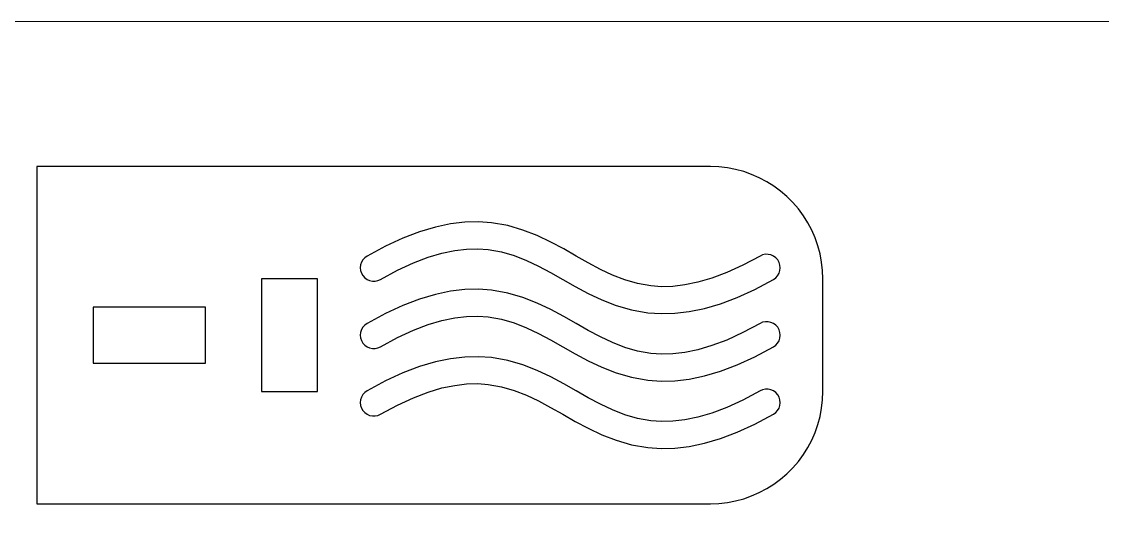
# Model space of a CAD drawing. Header units: millimetres. Extents: x -3928 to -434, y -548 to 1409.
# Drawn here: x -3141.2 to -3044.9, y 1277.2 to 1322.4 of the extents above; entities that cross this region are included whole.
import ezdxf

# ---------------------------------------------------------------- set-up
doc = ezdxf.new("R2010")
doc.units = ezdxf.units.MM
doc.header["$MEASUREMENT"] = 0
doc.layers.add('layer 1', color=7, linetype='Continuous')

msp = doc.modelspace()

# ---------------------------------------------------------------- linework, layer by layer
at = {"layer": 'layer 1', "color": 250, "lineweight": 9}
msp.add_lwpolyline([(-3928.424, 422.392), (-2728.424, 422.392), (-2728.424, 1322.392), (-3928.424, 1322.392), (-3928.424, 422.392)], close=True, dxfattribs=at)
at = {"layer": 'layer 1', "color": 1, "lineweight": 25}
for points in [[(-3139.8108, 1309.4865), (-3139.8108, 1309.4865), (-3139.8108, 1279.4866), (-3139.8108, 1279.4866)], [(-3079.8107, 1309.4865), (-3079.8107, 1309.4865), (-3139.8108, 1309.4865), (-3139.8108, 1309.4865)], [(-3114.8108, 1299.4866), (-3114.8108, 1299.4866), (-3119.8107, 1299.4866), (-3119.8107, 1299.4866)], [(-3119.8107, 1299.4866), (-3119.8107, 1299.4866), (-3119.8107, 1289.4868), (-3119.8107, 1289.4868)], [(-3114.8108, 1289.4868), (-3114.8108, 1289.4868), (-3114.8108, 1299.4866), (-3114.8108, 1299.4866)], [(-3069.8108, 1289.4868), (-3069.8108, 1289.4868), (-3069.8108, 1299.4866), (-3069.8108, 1299.4866)], [(-3124.811, 1296.9865), (-3124.811, 1296.9865), (-3134.8108, 1296.9865), (-3134.8108, 1296.9865)], [(-3134.8108, 1296.9865), (-3134.8108, 1296.9865), (-3134.8108, 1291.9866), (-3134.8108, 1291.9866)], [(-3124.811, 1291.9866), (-3124.811, 1291.9866), (-3124.811, 1296.9865), (-3124.811, 1296.9865)], [(-3134.8108, 1291.9866), (-3134.8108, 1291.9866), (-3124.811, 1291.9866), (-3124.811, 1291.9866)], [(-3119.8107, 1289.4868), (-3119.8107, 1289.4868), (-3114.8108, 1289.4868), (-3114.8108, 1289.4868)], [(-3139.8108, 1279.4866), (-3139.8108, 1279.4866), (-3079.8107, 1279.4866), (-3079.8107, 1279.4866)]]:
    msp.add_open_spline(points, degree=3, dxfattribs=at)
for points, knots in [([(-3069.8108, 1299.4866), (-3069.8108, 1299.4866), (-3069.8387, 1300.2338), (-3069.8387, 1300.2338), (-3069.8387, 1300.2338), (-3069.8387, 1300.2338), (-3069.9227, 1300.9771), (-3069.9227, 1300.9771), (-3069.9227, 1300.9771), (-3069.9227, 1300.9771), (-3070.0617, 1301.712), (-3070.0617, 1301.712), (-3070.0617, 1301.712), (-3070.0617, 1301.712), (-3070.255, 1302.4341), (-3070.255, 1302.4341), (-3070.255, 1302.4341), (-3070.255, 1302.4341), (-3070.5019, 1303.14), (-3070.5019, 1303.14), (-3070.5019, 1303.14), (-3070.5019, 1303.14), (-3070.8011, 1303.8255), (-3070.8011, 1303.8255), (-3070.8011, 1303.8255), (-3070.8011, 1303.8255), (-3071.1507, 1304.4866), (-3071.1507, 1304.4866), (-3071.1507, 1304.4866), (-3071.1507, 1304.4866), (-3071.5483, 1305.1198), (-3071.5483, 1305.1198), (-3071.5483, 1305.1198), (-3071.5483, 1305.1198), (-3071.9924, 1305.7216), (-3071.9924, 1305.7216), (-3071.9924, 1305.7216), (-3071.9924, 1305.7216), (-3072.4803, 1306.2885), (-3072.4803, 1306.2885), (-3072.4803, 1306.2885), (-3072.4803, 1306.2885), (-3073.0091, 1306.817), (-3073.0091, 1306.817), (-3073.0091, 1306.817), (-3073.0091, 1306.817), (-3073.576, 1307.3049), (-3073.576, 1307.3049), (-3073.576, 1307.3049), (-3073.576, 1307.3049), (-3074.1775, 1307.749), (-3074.1775, 1307.749), (-3074.1775, 1307.749), (-3074.1775, 1307.749), (-3074.8108, 1308.147), (-3074.8108, 1308.147), (-3074.8108, 1308.147), (-3074.8108, 1308.147), (-3075.4719, 1308.4962), (-3075.4719, 1308.4962), (-3075.4719, 1308.4962), (-3075.4719, 1308.4962), (-3076.1573, 1308.7954), (-3076.1573, 1308.7954), (-3076.1573, 1308.7954), (-3076.1573, 1308.7954), (-3076.8632, 1309.0423), (-3076.8632, 1309.0423), (-3076.8632, 1309.0423), (-3076.8632, 1309.0423), (-3077.5857, 1309.236), (-3077.5857, 1309.236), (-3077.5857, 1309.236), (-3077.5857, 1309.236), (-3078.3205, 1309.375), (-3078.3205, 1309.375), (-3078.3205, 1309.375), (-3078.3205, 1309.375), (-3079.0635, 1309.4586), (-3079.0635, 1309.4586), (-3079.0635, 1309.4586), (-3079.0635, 1309.4586), (-3079.8107, 1309.4865), (-3079.8107, 1309.4865)], [0, 0, 0, 0, 0.0454545, 0.0454545, 0.0454545, 0.0454545, 0.0909091, 0.0909091, 0.0909091, 0.0909091, 0.1363636, 0.1363636, 0.1363636, 0.1363636, 0.1818182, 0.1818182, 0.1818182, 0.1818182, 0.2272727, 0.2272727, 0.2272727, 0.2272727, 0.2727273, 0.2727273, 0.2727273, 0.2727273, 0.3181818, 0.3181818, 0.3181818, 0.3181818, 0.3636364, 0.3636364, 0.3636364, 0.3636364, 0.4090909, 0.4090909, 0.4090909, 0.4090909, 0.4545455, 0.4545455, 0.4545455, 0.4545455, 0.5, 0.5, 0.5, 0.5, 0.5454545, 0.5454545, 0.5454545, 0.5454545, 0.5909091, 0.5909091, 0.5909091, 0.5909091, 0.6363636, 0.6363636, 0.6363636, 0.6363636, 0.6818182, 0.6818182, 0.6818182, 0.6818182, 0.7272727, 0.7272727, 0.7272727, 0.7272727, 0.7727273, 0.7727273, 0.7727273, 0.7727273, 0.8181818, 0.8181818, 0.8181818, 0.8181818, 0.8636364, 0.8636364, 0.8636364, 0.8636364, 0.9090909, 0.9090909, 0.9090909, 0.9090909, 1, 1, 1, 1]), ([(-3075.4038, 1301.5299), (-3075.4038, 1301.5299), (-3076.9426, 1300.7108), (-3076.9426, 1300.7108), (-3076.9426, 1300.7108), (-3076.9426, 1300.7108), (-3078.3749, 1300.056), (-3078.3749, 1300.056), (-3078.3749, 1300.056), (-3078.3749, 1300.056), (-3079.7066, 1299.5533), (-3079.7066, 1299.5533), (-3079.7066, 1299.5533), (-3079.7066, 1299.5533), (-3080.9441, 1299.19), (-3080.9441, 1299.19), (-3080.9441, 1299.19), (-3080.9441, 1299.19), (-3082.0949, 1298.9522), (-3082.0949, 1298.9522), (-3082.0949, 1298.9522), (-3082.0949, 1298.9522), (-3083.1677, 1298.8273), (-3083.1677, 1298.8273), (-3083.1677, 1298.8273), (-3083.1677, 1298.8273), (-3084.1724, 1298.8023), (-3084.1724, 1298.8023), (-3084.1724, 1298.8023), (-3084.1724, 1298.8023), (-3085.12, 1298.8665), (-3085.12, 1298.8665), (-3085.12, 1298.8665), (-3085.12, 1298.8665), (-3086.3138, 1299.0732), (-3086.3138, 1299.0732), (-3086.3138, 1299.0732), (-3086.3138, 1299.0732), (-3087.4501, 1299.3999), (-3087.4501, 1299.3999), (-3087.4501, 1299.3999), (-3087.4501, 1299.3999), (-3088.5497, 1299.8288), (-3088.5497, 1299.8288), (-3088.5497, 1299.8288), (-3088.5497, 1299.8288), (-3089.6292, 1300.3414), (-3089.6292, 1300.3414), (-3089.6292, 1300.3414), (-3089.6292, 1300.3414), (-3090.7037, 1300.9157), (-3090.7037, 1300.9157), (-3090.7037, 1300.9157), (-3090.7037, 1300.9157), (-3091.7878, 1301.5285), (-3091.7878, 1301.5285), (-3091.7878, 1301.5285), (-3091.7878, 1301.5285), (-3092.8956, 1302.1565), (-3092.8956, 1302.1565), (-3092.8956, 1302.1565), (-3092.8956, 1302.1565), (-3094.0431, 1302.7714), (-3094.0431, 1302.7714), (-3094.0431, 1302.7714), (-3094.0431, 1302.7714), (-3095.2468, 1303.3436), (-3095.2468, 1303.3436), (-3095.2468, 1303.3436), (-3095.2468, 1303.3436), (-3096.5218, 1303.8434), (-3096.5218, 1303.8434), (-3096.5218, 1303.8434), (-3096.5218, 1303.8434), (-3097.8821, 1304.2375), (-3097.8821, 1304.2375), (-3097.8821, 1304.2375), (-3097.8821, 1304.2375), (-3099.3376, 1304.4911), (-3099.3376, 1304.4911), (-3099.3376, 1304.4911), (-3099.3376, 1304.4911), (-3100.4951, 1304.5702), (-3100.4951, 1304.5702), (-3100.4951, 1304.5702), (-3100.4951, 1304.5702), (-3101.7111, 1304.5402), (-3101.7111, 1304.5402), (-3101.7111, 1304.5402), (-3101.7111, 1304.5402), (-3102.9871, 1304.3903), (-3102.9871, 1304.3903), (-3102.9871, 1304.3903), (-3102.9871, 1304.3903), (-3104.3259, 1304.1109), (-3104.3259, 1304.1109), (-3104.3259, 1304.1109), (-3104.3259, 1304.1109), (-3105.7317, 1303.6939), (-3105.7317, 1303.6939), (-3105.7317, 1303.6939), (-3105.7317, 1303.6939), (-3107.2095, 1303.1301), (-3107.2095, 1303.1301), (-3107.2095, 1303.1301), (-3107.2095, 1303.1301), (-3108.7663, 1302.4112), (-3108.7663, 1302.4112), (-3108.7663, 1302.4112), (-3108.7663, 1302.4112), (-3110.4089, 1301.5271), (-3110.4089, 1301.5271)], [0, 0, 0, 0, 0.0344828, 0.0344828, 0.0344828, 0.0344828, 0.0689655, 0.0689655, 0.0689655, 0.0689655, 0.1034483, 0.1034483, 0.1034483, 0.1034483, 0.137931, 0.137931, 0.137931, 0.137931, 0.1724138, 0.1724138, 0.1724138, 0.1724138, 0.2068966, 0.2068966, 0.2068966, 0.2068966, 0.2413793, 0.2413793, 0.2413793, 0.2413793, 0.2758621, 0.2758621, 0.2758621, 0.2758621, 0.3103448, 0.3103448, 0.3103448, 0.3103448, 0.3448276, 0.3448276, 0.3448276, 0.3448276, 0.3793103, 0.3793103, 0.3793103, 0.3793103, 0.4137931, 0.4137931, 0.4137931, 0.4137931, 0.4482759, 0.4482759, 0.4482759, 0.4482759, 0.4827586, 0.4827586, 0.4827586, 0.4827586, 0.5172414, 0.5172414, 0.5172414, 0.5172414, 0.5517241, 0.5517241, 0.5517241, 0.5517241, 0.5862069, 0.5862069, 0.5862069, 0.5862069, 0.6206897, 0.6206897, 0.6206897, 0.6206897, 0.6551724, 0.6551724, 0.6551724, 0.6551724, 0.6896552, 0.6896552, 0.6896552, 0.6896552, 0.7241379, 0.7241379, 0.7241379, 0.7241379, 0.7586207, 0.7586207, 0.7586207, 0.7586207, 0.7931034, 0.7931034, 0.7931034, 0.7931034, 0.8275862, 0.8275862, 0.8275862, 0.8275862, 0.862069, 0.862069, 0.862069, 0.862069, 0.8965517, 0.8965517, 0.8965517, 0.8965517, 0.9310345, 0.9310345, 0.9310345, 0.9310345, 1, 1, 1, 1]), ([(-3110.4089, 1301.5271), (-3110.4089, 1301.5271), (-3110.6121, 1301.38), (-3110.6121, 1301.38), (-3110.6121, 1301.38), (-3110.6121, 1301.38), (-3110.7803, 1301.1941), (-3110.7803, 1301.1941), (-3110.7803, 1301.1941), (-3110.7803, 1301.1941), (-3110.9059, 1300.9771), (-3110.9059, 1300.9771), (-3110.9059, 1300.9771), (-3110.9059, 1300.9771), (-3110.9842, 1300.7386), (-3110.9842, 1300.7386), (-3110.9842, 1300.7386), (-3110.9842, 1300.7386), (-3111.0107, 1300.4892), (-3111.0107, 1300.4892), (-3111.0107, 1300.4892), (-3111.0107, 1300.4892), (-3110.9853, 1300.2395), (-3110.9853, 1300.2395), (-3110.9853, 1300.2395), (-3110.9853, 1300.2395), (-3110.908, 1300.001), (-3110.908, 1300.001), (-3110.908, 1300.001), (-3110.908, 1300.001), (-3110.7832, 1299.7833), (-3110.7832, 1299.7833), (-3110.7832, 1299.7833), (-3110.7832, 1299.7833), (-3110.6156, 1299.5967), (-3110.6156, 1299.5967), (-3110.6156, 1299.5967), (-3110.6156, 1299.5967), (-3110.4131, 1299.4485), (-3110.4131, 1299.4485), (-3110.4131, 1299.4485), (-3110.4131, 1299.4485), (-3110.1841, 1299.3462), (-3110.1841, 1299.3462), (-3110.1841, 1299.3462), (-3110.1841, 1299.3462), (-3109.9386, 1299.2937), (-3109.9386, 1299.2937), (-3109.9386, 1299.2937), (-3109.9386, 1299.2937), (-3109.6878, 1299.293), (-3109.6878, 1299.293), (-3109.6878, 1299.293), (-3109.6878, 1299.293), (-3109.4422, 1299.3445), (-3109.4422, 1299.3445), (-3109.4422, 1299.3445), (-3109.4422, 1299.3445), (-3109.2129, 1299.4461), (-3109.2129, 1299.4461)], [0, 0, 0, 0, 0.0625, 0.0625, 0.0625, 0.0625, 0.125, 0.125, 0.125, 0.125, 0.1875, 0.1875, 0.1875, 0.1875, 0.25, 0.25, 0.25, 0.25, 0.3125, 0.3125, 0.3125, 0.3125, 0.375, 0.375, 0.375, 0.375, 0.4375, 0.4375, 0.4375, 0.4375, 0.5, 0.5, 0.5, 0.5, 0.5625, 0.5625, 0.5625, 0.5625, 0.625, 0.625, 0.625, 0.625, 0.6875, 0.6875, 0.6875, 0.6875, 0.75, 0.75, 0.75, 0.75, 0.8125, 0.8125, 0.8125, 0.8125, 0.875, 0.875, 0.875, 0.875, 1, 1, 1, 1]), ([(-3109.2129, 1299.4461), (-3109.2129, 1299.4461), (-3107.6921, 1300.2649), (-3107.6921, 1300.2649), (-3107.6921, 1300.2649), (-3107.6921, 1300.2649), (-3106.2764, 1300.9193), (-3106.2764, 1300.9193), (-3106.2764, 1300.9193), (-3106.2764, 1300.9193), (-3104.9606, 1301.4213), (-3104.9606, 1301.4213), (-3104.9606, 1301.4213), (-3104.9606, 1301.4213), (-3103.7378, 1301.7843), (-3103.7378, 1301.7843), (-3103.7378, 1301.7843), (-3103.7378, 1301.7843), (-3102.6012, 1302.0213), (-3102.6012, 1302.0213), (-3102.6012, 1302.0213), (-3102.6012, 1302.0213), (-3101.5411, 1302.1462), (-3101.5411, 1302.1462), (-3101.5411, 1302.1462), (-3101.5411, 1302.1462), (-3100.5484, 1302.1709), (-3100.5484, 1302.1709), (-3100.5484, 1302.1709), (-3100.5484, 1302.1709), (-3099.6114, 1302.1071), (-3099.6114, 1302.1071), (-3099.6114, 1302.1071), (-3099.6114, 1302.1071), (-3098.4296, 1301.9007), (-3098.4296, 1301.9007), (-3098.4296, 1301.9007), (-3098.4296, 1301.9007), (-3097.3025, 1301.574), (-3097.3025, 1301.574), (-3097.3025, 1301.574), (-3097.3025, 1301.574), (-3096.2099, 1301.1454), (-3096.2099, 1301.1454), (-3096.2099, 1301.1454), (-3096.2099, 1301.1454), (-3095.1346, 1300.6328), (-3095.1346, 1300.6328), (-3095.1346, 1300.6328), (-3095.1346, 1300.6328), (-3094.0622, 1300.0581), (-3094.0622, 1300.0581), (-3094.0622, 1300.0581), (-3094.0622, 1300.0581), (-3092.9785, 1299.4447), (-3092.9785, 1299.4447), (-3092.9785, 1299.4447), (-3092.9785, 1299.4447), (-3091.869, 1298.8164), (-3091.869, 1298.8164), (-3091.869, 1298.8164), (-3091.869, 1298.8164), (-3090.7175, 1298.2015), (-3090.7175, 1298.2015), (-3090.7175, 1298.2015), (-3090.7175, 1298.2015), (-3089.5085, 1297.6289), (-3089.5085, 1297.6289), (-3089.5085, 1297.6289), (-3089.5085, 1297.6289), (-3088.2262, 1297.129), (-3088.2262, 1297.129), (-3088.2262, 1297.129), (-3088.2262, 1297.129), (-3086.8571, 1296.7353), (-3086.8571, 1296.7353), (-3086.8571, 1296.7353), (-3086.8571, 1296.7353), (-3085.3913, 1296.4817), (-3085.3913, 1296.4817), (-3085.3913, 1296.4817), (-3085.3913, 1296.4817), (-3084.225, 1296.403), (-3084.225, 1296.403), (-3084.225, 1296.403), (-3084.225, 1296.403), (-3082.9994, 1296.433), (-3082.9994, 1296.433), (-3082.9994, 1296.433), (-3082.9994, 1296.433), (-3081.7129, 1296.5829), (-3081.7129, 1296.5829), (-3081.7129, 1296.5829), (-3081.7129, 1296.5829), (-3080.3617, 1296.8616), (-3080.3617, 1296.8616), (-3080.3617, 1296.8616), (-3080.3617, 1296.8616), (-3078.9428, 1297.2783), (-3078.9428, 1297.2783), (-3078.9428, 1297.2783), (-3078.9428, 1297.2783), (-3077.4502, 1297.8413), (-3077.4502, 1297.8413), (-3077.4502, 1297.8413), (-3077.4502, 1297.8413), (-3075.8776, 1298.5599), (-3075.8776, 1298.5599), (-3075.8776, 1298.5599), (-3075.8776, 1298.5599), (-3074.2181, 1299.4432), (-3074.2181, 1299.4432)], [0, 0, 0, 0, 0.0344828, 0.0344828, 0.0344828, 0.0344828, 0.0689655, 0.0689655, 0.0689655, 0.0689655, 0.1034483, 0.1034483, 0.1034483, 0.1034483, 0.137931, 0.137931, 0.137931, 0.137931, 0.1724138, 0.1724138, 0.1724138, 0.1724138, 0.2068966, 0.2068966, 0.2068966, 0.2068966, 0.2413793, 0.2413793, 0.2413793, 0.2413793, 0.2758621, 0.2758621, 0.2758621, 0.2758621, 0.3103448, 0.3103448, 0.3103448, 0.3103448, 0.3448276, 0.3448276, 0.3448276, 0.3448276, 0.3793103, 0.3793103, 0.3793103, 0.3793103, 0.4137931, 0.4137931, 0.4137931, 0.4137931, 0.4482759, 0.4482759, 0.4482759, 0.4482759, 0.4827586, 0.4827586, 0.4827586, 0.4827586, 0.5172414, 0.5172414, 0.5172414, 0.5172414, 0.5517241, 0.5517241, 0.5517241, 0.5517241, 0.5862069, 0.5862069, 0.5862069, 0.5862069, 0.6206897, 0.6206897, 0.6206897, 0.6206897, 0.6551724, 0.6551724, 0.6551724, 0.6551724, 0.6896552, 0.6896552, 0.6896552, 0.6896552, 0.7241379, 0.7241379, 0.7241379, 0.7241379, 0.7586207, 0.7586207, 0.7586207, 0.7586207, 0.7931034, 0.7931034, 0.7931034, 0.7931034, 0.8275862, 0.8275862, 0.8275862, 0.8275862, 0.862069, 0.862069, 0.862069, 0.862069, 0.8965517, 0.8965517, 0.8965517, 0.8965517, 0.9310345, 0.9310345, 0.9310345, 0.9310345, 1, 1, 1, 1]), ([(-3074.2181, 1299.4432), (-3074.2181, 1299.4432), (-3074.0138, 1299.5893), (-3074.0138, 1299.5893), (-3074.0138, 1299.5893), (-3074.0138, 1299.5893), (-3073.8448, 1299.7749), (-3073.8448, 1299.7749), (-3073.8448, 1299.7749), (-3073.8448, 1299.7749), (-3073.7178, 1299.9911), (-3073.7178, 1299.9911), (-3073.7178, 1299.9911), (-3073.7178, 1299.9911), (-3073.6388, 1300.2292), (-3073.6388, 1300.2292), (-3073.6388, 1300.2292), (-3073.6388, 1300.2292), (-3073.611, 1300.4783), (-3073.611, 1300.4783), (-3073.611, 1300.4783), (-3073.611, 1300.4783), (-3073.6353, 1300.7281), (-3073.6353, 1300.7281), (-3073.6353, 1300.7281), (-3073.6353, 1300.7281), (-3073.7111, 1300.9672), (-3073.7111, 1300.9672), (-3073.7111, 1300.9672), (-3073.7111, 1300.9672), (-3073.8353, 1301.1853), (-3073.8353, 1301.1853), (-3073.8353, 1301.1853), (-3073.8353, 1301.1853), (-3074.0018, 1301.3729), (-3074.0018, 1301.3729), (-3074.0018, 1301.3729), (-3074.0018, 1301.3729), (-3074.2036, 1301.5218), (-3074.2036, 1301.5218), (-3074.2036, 1301.5218), (-3074.2036, 1301.5218), (-3074.4322, 1301.6255), (-3074.4322, 1301.6255), (-3074.4322, 1301.6255), (-3074.4322, 1301.6255), (-3074.6774, 1301.6792), (-3074.6774, 1301.6792), (-3074.6774, 1301.6792), (-3074.6774, 1301.6792), (-3074.9282, 1301.6809), (-3074.9282, 1301.6809), (-3074.9282, 1301.6809), (-3074.9282, 1301.6809), (-3075.1738, 1301.6305), (-3075.1738, 1301.6305), (-3075.1738, 1301.6305), (-3075.1738, 1301.6305), (-3075.4038, 1301.5299), (-3075.4038, 1301.5299)], [0, 0, 0, 0, 0.0625, 0.0625, 0.0625, 0.0625, 0.125, 0.125, 0.125, 0.125, 0.1875, 0.1875, 0.1875, 0.1875, 0.25, 0.25, 0.25, 0.25, 0.3125, 0.3125, 0.3125, 0.3125, 0.375, 0.375, 0.375, 0.375, 0.4375, 0.4375, 0.4375, 0.4375, 0.5, 0.5, 0.5, 0.5, 0.5625, 0.5625, 0.5625, 0.5625, 0.625, 0.625, 0.625, 0.625, 0.6875, 0.6875, 0.6875, 0.6875, 0.75, 0.75, 0.75, 0.75, 0.8125, 0.8125, 0.8125, 0.8125, 0.875, 0.875, 0.875, 0.875, 1, 1, 1, 1]), ([(-3075.4038, 1295.5299), (-3075.4038, 1295.5299), (-3076.9426, 1294.7107), (-3076.9426, 1294.7107), (-3076.9426, 1294.7107), (-3076.9426, 1294.7107), (-3078.3749, 1294.056), (-3078.3749, 1294.056), (-3078.3749, 1294.056), (-3078.3749, 1294.056), (-3079.7066, 1293.5533), (-3079.7066, 1293.5533), (-3079.7066, 1293.5533), (-3079.7066, 1293.5533), (-3080.9441, 1293.1899), (-3080.9441, 1293.1899), (-3080.9441, 1293.1899), (-3080.9441, 1293.1899), (-3082.0949, 1292.9521), (-3082.0949, 1292.9521), (-3082.0949, 1292.9521), (-3082.0949, 1292.9521), (-3083.1677, 1292.8273), (-3083.1677, 1292.8273), (-3083.1677, 1292.8273), (-3083.1677, 1292.8273), (-3084.1724, 1292.8022), (-3084.1724, 1292.8022), (-3084.1724, 1292.8022), (-3084.1724, 1292.8022), (-3085.12, 1292.8664), (-3085.12, 1292.8664), (-3085.12, 1292.8664), (-3085.12, 1292.8664), (-3086.3138, 1293.0731), (-3086.3138, 1293.0731), (-3086.3138, 1293.0731), (-3086.3138, 1293.0731), (-3087.4501, 1293.3998), (-3087.4501, 1293.3998), (-3087.4501, 1293.3998), (-3087.4501, 1293.3998), (-3088.5497, 1293.8288), (-3088.5497, 1293.8288), (-3088.5497, 1293.8288), (-3088.5497, 1293.8288), (-3089.6292, 1294.3414), (-3089.6292, 1294.3414), (-3089.6292, 1294.3414), (-3089.6292, 1294.3414), (-3090.7037, 1294.9157), (-3090.7037, 1294.9157), (-3090.7037, 1294.9157), (-3090.7037, 1294.9157), (-3091.7878, 1295.5285), (-3091.7878, 1295.5285), (-3091.7878, 1295.5285), (-3091.7878, 1295.5285), (-3092.8956, 1296.1564), (-3092.8956, 1296.1564), (-3092.8956, 1296.1564), (-3092.8956, 1296.1564), (-3094.0431, 1296.7713), (-3094.0431, 1296.7713), (-3094.0431, 1296.7713), (-3094.0431, 1296.7713), (-3095.2468, 1297.3435), (-3095.2468, 1297.3435), (-3095.2468, 1297.3435), (-3095.2468, 1297.3435), (-3096.5218, 1297.8438), (-3096.5218, 1297.8438), (-3096.5218, 1297.8438), (-3096.5218, 1297.8438), (-3097.8821, 1298.2375), (-3097.8821, 1298.2375), (-3097.8821, 1298.2375), (-3097.8821, 1298.2375), (-3099.3376, 1298.4915), (-3099.3376, 1298.4915), (-3099.3376, 1298.4915), (-3099.3376, 1298.4915), (-3100.4951, 1298.5701), (-3100.4951, 1298.5701), (-3100.4951, 1298.5701), (-3100.4951, 1298.5701), (-3101.7111, 1298.5401), (-3101.7111, 1298.5401), (-3101.7111, 1298.5401), (-3101.7111, 1298.5401), (-3102.9871, 1298.3902), (-3102.9871, 1298.3902), (-3102.9871, 1298.3902), (-3102.9871, 1298.3902), (-3104.3259, 1298.1108), (-3104.3259, 1298.1108), (-3104.3259, 1298.1108), (-3104.3259, 1298.1108), (-3105.7317, 1297.6938), (-3105.7317, 1297.6938), (-3105.7317, 1297.6938), (-3105.7317, 1297.6938), (-3107.2095, 1297.1304), (-3107.2095, 1297.1304), (-3107.2095, 1297.1304), (-3107.2095, 1297.1304), (-3108.7663, 1296.4111), (-3108.7663, 1296.4111), (-3108.7663, 1296.4111), (-3108.7663, 1296.4111), (-3110.4089, 1295.5271), (-3110.4089, 1295.5271)], [0, 0, 0, 0, 0.0344828, 0.0344828, 0.0344828, 0.0344828, 0.0689655, 0.0689655, 0.0689655, 0.0689655, 0.1034483, 0.1034483, 0.1034483, 0.1034483, 0.137931, 0.137931, 0.137931, 0.137931, 0.1724138, 0.1724138, 0.1724138, 0.1724138, 0.2068966, 0.2068966, 0.2068966, 0.2068966, 0.2413793, 0.2413793, 0.2413793, 0.2413793, 0.2758621, 0.2758621, 0.2758621, 0.2758621, 0.3103448, 0.3103448, 0.3103448, 0.3103448, 0.3448276, 0.3448276, 0.3448276, 0.3448276, 0.3793103, 0.3793103, 0.3793103, 0.3793103, 0.4137931, 0.4137931, 0.4137931, 0.4137931, 0.4482759, 0.4482759, 0.4482759, 0.4482759, 0.4827586, 0.4827586, 0.4827586, 0.4827586, 0.5172414, 0.5172414, 0.5172414, 0.5172414, 0.5517241, 0.5517241, 0.5517241, 0.5517241, 0.5862069, 0.5862069, 0.5862069, 0.5862069, 0.6206897, 0.6206897, 0.6206897, 0.6206897, 0.6551724, 0.6551724, 0.6551724, 0.6551724, 0.6896552, 0.6896552, 0.6896552, 0.6896552, 0.7241379, 0.7241379, 0.7241379, 0.7241379, 0.7586207, 0.7586207, 0.7586207, 0.7586207, 0.7931034, 0.7931034, 0.7931034, 0.7931034, 0.8275862, 0.8275862, 0.8275862, 0.8275862, 0.862069, 0.862069, 0.862069, 0.862069, 0.8965517, 0.8965517, 0.8965517, 0.8965517, 0.9310345, 0.9310345, 0.9310345, 0.9310345, 1, 1, 1, 1]), ([(-3109.2129, 1293.446), (-3109.2129, 1293.446), (-3107.6921, 1294.2648), (-3107.6921, 1294.2648), (-3107.6921, 1294.2648), (-3107.6921, 1294.2648), (-3106.2764, 1294.9192), (-3106.2764, 1294.9192), (-3106.2764, 1294.9192), (-3106.2764, 1294.9192), (-3104.9606, 1295.4212), (-3104.9606, 1295.4212), (-3104.9606, 1295.4212), (-3104.9606, 1295.4212), (-3103.7378, 1295.7842), (-3103.7378, 1295.7842), (-3103.7378, 1295.7842), (-3103.7378, 1295.7842), (-3102.6012, 1296.0213), (-3102.6012, 1296.0213), (-3102.6012, 1296.0213), (-3102.6012, 1296.0213), (-3101.5411, 1296.1462), (-3101.5411, 1296.1462), (-3101.5411, 1296.1462), (-3101.5411, 1296.1462), (-3100.5484, 1296.1709), (-3100.5484, 1296.1709), (-3100.5484, 1296.1709), (-3100.5484, 1296.1709), (-3099.6114, 1296.107), (-3099.6114, 1296.107), (-3099.6114, 1296.107), (-3099.6114, 1296.107), (-3098.4296, 1295.9007), (-3098.4296, 1295.9007), (-3098.4296, 1295.9007), (-3098.4296, 1295.9007), (-3097.3025, 1295.5743), (-3097.3025, 1295.5743), (-3097.3025, 1295.5743), (-3097.3025, 1295.5743), (-3096.2099, 1295.1454), (-3096.2099, 1295.1454), (-3096.2099, 1295.1454), (-3096.2099, 1295.1454), (-3095.1346, 1294.6328), (-3095.1346, 1294.6328), (-3095.1346, 1294.6328), (-3095.1346, 1294.6328), (-3094.0622, 1294.0581), (-3094.0622, 1294.0581), (-3094.0622, 1294.0581), (-3094.0622, 1294.0581), (-3092.9785, 1293.4446), (-3092.9785, 1293.4446), (-3092.9785, 1293.4446), (-3092.9785, 1293.4446), (-3091.869, 1292.8163), (-3091.869, 1292.8163), (-3091.869, 1292.8163), (-3091.869, 1292.8163), (-3090.7175, 1292.2014), (-3090.7175, 1292.2014), (-3090.7175, 1292.2014), (-3090.7175, 1292.2014), (-3089.5085, 1291.6289), (-3089.5085, 1291.6289), (-3089.5085, 1291.6289), (-3089.5085, 1291.6289), (-3088.2262, 1291.129), (-3088.2262, 1291.129), (-3088.2262, 1291.129), (-3088.2262, 1291.129), (-3086.8571, 1290.7353), (-3086.8571, 1290.7353), (-3086.8571, 1290.7353), (-3086.8571, 1290.7353), (-3085.3913, 1290.482), (-3085.3913, 1290.482), (-3085.3913, 1290.482), (-3085.3913, 1290.482), (-3084.225, 1290.403), (-3084.225, 1290.403), (-3084.225, 1290.403), (-3084.225, 1290.403), (-3082.9994, 1290.4333), (-3082.9994, 1290.4333), (-3082.9994, 1290.4333), (-3082.9994, 1290.4333), (-3081.7129, 1290.5829), (-3081.7129, 1290.5829), (-3081.7129, 1290.5829), (-3081.7129, 1290.5829), (-3080.3617, 1290.8616), (-3080.3617, 1290.8616), (-3080.3617, 1290.8616), (-3080.3617, 1290.8616), (-3078.9428, 1291.2782), (-3078.9428, 1291.2782), (-3078.9428, 1291.2782), (-3078.9428, 1291.2782), (-3077.4502, 1291.8412), (-3077.4502, 1291.8412), (-3077.4502, 1291.8412), (-3077.4502, 1291.8412), (-3075.8776, 1292.5598), (-3075.8776, 1292.5598), (-3075.8776, 1292.5598), (-3075.8776, 1292.5598), (-3074.2181, 1293.4432), (-3074.2181, 1293.4432)], [0, 0, 0, 0, 0.0344828, 0.0344828, 0.0344828, 0.0344828, 0.0689655, 0.0689655, 0.0689655, 0.0689655, 0.1034483, 0.1034483, 0.1034483, 0.1034483, 0.137931, 0.137931, 0.137931, 0.137931, 0.1724138, 0.1724138, 0.1724138, 0.1724138, 0.2068966, 0.2068966, 0.2068966, 0.2068966, 0.2413793, 0.2413793, 0.2413793, 0.2413793, 0.2758621, 0.2758621, 0.2758621, 0.2758621, 0.3103448, 0.3103448, 0.3103448, 0.3103448, 0.3448276, 0.3448276, 0.3448276, 0.3448276, 0.3793103, 0.3793103, 0.3793103, 0.3793103, 0.4137931, 0.4137931, 0.4137931, 0.4137931, 0.4482759, 0.4482759, 0.4482759, 0.4482759, 0.4827586, 0.4827586, 0.4827586, 0.4827586, 0.5172414, 0.5172414, 0.5172414, 0.5172414, 0.5517241, 0.5517241, 0.5517241, 0.5517241, 0.5862069, 0.5862069, 0.5862069, 0.5862069, 0.6206897, 0.6206897, 0.6206897, 0.6206897, 0.6551724, 0.6551724, 0.6551724, 0.6551724, 0.6896552, 0.6896552, 0.6896552, 0.6896552, 0.7241379, 0.7241379, 0.7241379, 0.7241379, 0.7586207, 0.7586207, 0.7586207, 0.7586207, 0.7931034, 0.7931034, 0.7931034, 0.7931034, 0.8275862, 0.8275862, 0.8275862, 0.8275862, 0.862069, 0.862069, 0.862069, 0.862069, 0.8965517, 0.8965517, 0.8965517, 0.8965517, 0.9310345, 0.9310345, 0.9310345, 0.9310345, 1, 1, 1, 1]), ([(-3110.4089, 1295.5271), (-3110.4089, 1295.5271), (-3110.6121, 1295.38), (-3110.6121, 1295.38), (-3110.6121, 1295.38), (-3110.6121, 1295.38), (-3110.7803, 1295.194), (-3110.7803, 1295.194), (-3110.7803, 1295.194), (-3110.7803, 1295.194), (-3110.9059, 1294.9771), (-3110.9059, 1294.9771), (-3110.9059, 1294.9771), (-3110.9059, 1294.9771), (-3110.9842, 1294.7386), (-3110.9842, 1294.7386), (-3110.9842, 1294.7386), (-3110.9842, 1294.7386), (-3111.0107, 1294.4892), (-3111.0107, 1294.4892), (-3111.0107, 1294.4892), (-3111.0107, 1294.4892), (-3110.9853, 1294.2394), (-3110.9853, 1294.2394), (-3110.9853, 1294.2394), (-3110.9853, 1294.2394), (-3110.908, 1294.0009), (-3110.908, 1294.0009), (-3110.908, 1294.0009), (-3110.908, 1294.0009), (-3110.7832, 1293.7833), (-3110.7832, 1293.7833), (-3110.7832, 1293.7833), (-3110.7832, 1293.7833), (-3110.6156, 1293.5967), (-3110.6156, 1293.5967), (-3110.6156, 1293.5967), (-3110.6156, 1293.5967), (-3110.4131, 1293.4485), (-3110.4131, 1293.4485), (-3110.4131, 1293.4485), (-3110.4131, 1293.4485), (-3110.1841, 1293.3462), (-3110.1841, 1293.3462), (-3110.1841, 1293.3462), (-3110.1841, 1293.3462), (-3109.9386, 1293.2936), (-3109.9386, 1293.2936), (-3109.9386, 1293.2936), (-3109.9386, 1293.2936), (-3109.6878, 1293.2929), (-3109.6878, 1293.2929), (-3109.6878, 1293.2929), (-3109.6878, 1293.2929), (-3109.4422, 1293.3444), (-3109.4422, 1293.3444), (-3109.4422, 1293.3444), (-3109.4422, 1293.3444), (-3109.2129, 1293.446), (-3109.2129, 1293.446)], [0, 0, 0, 0, 0.0625, 0.0625, 0.0625, 0.0625, 0.125, 0.125, 0.125, 0.125, 0.1875, 0.1875, 0.1875, 0.1875, 0.25, 0.25, 0.25, 0.25, 0.3125, 0.3125, 0.3125, 0.3125, 0.375, 0.375, 0.375, 0.375, 0.4375, 0.4375, 0.4375, 0.4375, 0.5, 0.5, 0.5, 0.5, 0.5625, 0.5625, 0.5625, 0.5625, 0.625, 0.625, 0.625, 0.625, 0.6875, 0.6875, 0.6875, 0.6875, 0.75, 0.75, 0.75, 0.75, 0.8125, 0.8125, 0.8125, 0.8125, 0.875, 0.875, 0.875, 0.875, 1, 1, 1, 1]), ([(-3074.2181, 1293.4432), (-3074.2181, 1293.4432), (-3074.0138, 1293.5893), (-3074.0138, 1293.5893), (-3074.0138, 1293.5893), (-3074.0138, 1293.5893), (-3073.8448, 1293.7748), (-3073.8448, 1293.7748), (-3073.8448, 1293.7748), (-3073.8448, 1293.7748), (-3073.7178, 1293.9911), (-3073.7178, 1293.9911), (-3073.7178, 1293.9911), (-3073.7178, 1293.9911), (-3073.6388, 1294.2292), (-3073.6388, 1294.2292), (-3073.6388, 1294.2292), (-3073.6388, 1294.2292), (-3073.611, 1294.4786), (-3073.611, 1294.4786), (-3073.611, 1294.4786), (-3073.611, 1294.4786), (-3073.6353, 1294.728), (-3073.6353, 1294.728), (-3073.6353, 1294.728), (-3073.6353, 1294.728), (-3073.7111, 1294.9672), (-3073.7111, 1294.9672), (-3073.7111, 1294.9672), (-3073.7111, 1294.9672), (-3073.8353, 1295.1852), (-3073.8353, 1295.1852), (-3073.8353, 1295.1852), (-3073.8353, 1295.1852), (-3074.0018, 1295.3729), (-3074.0018, 1295.3729), (-3074.0018, 1295.3729), (-3074.0018, 1295.3729), (-3074.2036, 1295.5218), (-3074.2036, 1295.5218), (-3074.2036, 1295.5218), (-3074.2036, 1295.5218), (-3074.4322, 1295.6255), (-3074.4322, 1295.6255), (-3074.4322, 1295.6255), (-3074.4322, 1295.6255), (-3074.6774, 1295.6791), (-3074.6774, 1295.6791), (-3074.6774, 1295.6791), (-3074.6774, 1295.6791), (-3074.9282, 1295.6809), (-3074.9282, 1295.6809), (-3074.9282, 1295.6809), (-3074.9282, 1295.6809), (-3075.1738, 1295.6304), (-3075.1738, 1295.6304), (-3075.1738, 1295.6304), (-3075.1738, 1295.6304), (-3075.4038, 1295.5299), (-3075.4038, 1295.5299)], [0, 0, 0, 0, 0.0625, 0.0625, 0.0625, 0.0625, 0.125, 0.125, 0.125, 0.125, 0.1875, 0.1875, 0.1875, 0.1875, 0.25, 0.25, 0.25, 0.25, 0.3125, 0.3125, 0.3125, 0.3125, 0.375, 0.375, 0.375, 0.375, 0.4375, 0.4375, 0.4375, 0.4375, 0.5, 0.5, 0.5, 0.5, 0.5625, 0.5625, 0.5625, 0.5625, 0.625, 0.625, 0.625, 0.625, 0.6875, 0.6875, 0.6875, 0.6875, 0.75, 0.75, 0.75, 0.75, 0.8125, 0.8125, 0.8125, 0.8125, 0.875, 0.875, 0.875, 0.875, 1, 1, 1, 1]), ([(-3075.4038, 1289.5298), (-3075.4038, 1289.5298), (-3076.9426, 1288.7107), (-3076.9426, 1288.7107), (-3076.9426, 1288.7107), (-3076.9426, 1288.7107), (-3078.3749, 1288.0559), (-3078.3749, 1288.0559), (-3078.3749, 1288.0559), (-3078.3749, 1288.0559), (-3079.7066, 1287.5532), (-3079.7066, 1287.5532), (-3079.7066, 1287.5532), (-3079.7066, 1287.5532), (-3080.9441, 1287.1899), (-3080.9441, 1287.1899), (-3080.9441, 1287.1899), (-3080.9441, 1287.1899), (-3082.0949, 1286.9521), (-3082.0949, 1286.9521), (-3082.0949, 1286.9521), (-3082.0949, 1286.9521), (-3083.1677, 1286.8272), (-3083.1677, 1286.8272), (-3083.1677, 1286.8272), (-3083.1677, 1286.8272), (-3084.1724, 1286.8025), (-3084.1724, 1286.8025), (-3084.1724, 1286.8025), (-3084.1724, 1286.8025), (-3085.12, 1286.8664), (-3085.12, 1286.8664), (-3085.12, 1286.8664), (-3085.12, 1286.8664), (-3086.3138, 1287.0731), (-3086.3138, 1287.0731), (-3086.3138, 1287.0731), (-3086.3138, 1287.0731), (-3087.4501, 1287.3998), (-3087.4501, 1287.3998), (-3087.4501, 1287.3998), (-3087.4501, 1287.3998), (-3088.5497, 1287.8287), (-3088.5497, 1287.8287), (-3088.5497, 1287.8287), (-3088.5497, 1287.8287), (-3089.6292, 1288.3413), (-3089.6292, 1288.3413), (-3089.6292, 1288.3413), (-3089.6292, 1288.3413), (-3090.7037, 1288.9157), (-3090.7037, 1288.9157), (-3090.7037, 1288.9157), (-3090.7037, 1288.9157), (-3091.7878, 1289.5284), (-3091.7878, 1289.5284), (-3091.7878, 1289.5284), (-3091.7878, 1289.5284), (-3092.8956, 1290.1564), (-3092.8956, 1290.1564), (-3092.8956, 1290.1564), (-3092.8956, 1290.1564), (-3094.0431, 1290.7713), (-3094.0431, 1290.7713), (-3094.0431, 1290.7713), (-3094.0431, 1290.7713), (-3095.2468, 1291.3435), (-3095.2468, 1291.3435), (-3095.2468, 1291.3435), (-3095.2468, 1291.3435), (-3096.5218, 1291.8437), (-3096.5218, 1291.8437), (-3096.5218, 1291.8437), (-3096.5218, 1291.8437), (-3097.8821, 1292.2374), (-3097.8821, 1292.2374), (-3097.8821, 1292.2374), (-3097.8821, 1292.2374), (-3099.3376, 1292.4914), (-3099.3376, 1292.4914), (-3099.3376, 1292.4914), (-3099.3376, 1292.4914), (-3100.4951, 1292.5701), (-3100.4951, 1292.5701), (-3100.4951, 1292.5701), (-3100.4951, 1292.5701), (-3101.7111, 1292.5401), (-3101.7111, 1292.5401), (-3101.7111, 1292.5401), (-3101.7111, 1292.5401), (-3102.9871, 1292.3902), (-3102.9871, 1292.3902), (-3102.9871, 1292.3902), (-3102.9871, 1292.3902), (-3104.3259, 1292.1111), (-3104.3259, 1292.1111), (-3104.3259, 1292.1111), (-3104.3259, 1292.1111), (-3105.7317, 1291.6938), (-3105.7317, 1291.6938), (-3105.7317, 1291.6938), (-3105.7317, 1291.6938), (-3107.2095, 1291.1304), (-3107.2095, 1291.1304), (-3107.2095, 1291.1304), (-3107.2095, 1291.1304), (-3108.7663, 1290.4111), (-3108.7663, 1290.4111), (-3108.7663, 1290.4111), (-3108.7663, 1290.4111), (-3110.4089, 1289.527), (-3110.4089, 1289.527)], [0, 0, 0, 0, 0.0344828, 0.0344828, 0.0344828, 0.0344828, 0.0689655, 0.0689655, 0.0689655, 0.0689655, 0.1034483, 0.1034483, 0.1034483, 0.1034483, 0.137931, 0.137931, 0.137931, 0.137931, 0.1724138, 0.1724138, 0.1724138, 0.1724138, 0.2068966, 0.2068966, 0.2068966, 0.2068966, 0.2413793, 0.2413793, 0.2413793, 0.2413793, 0.2758621, 0.2758621, 0.2758621, 0.2758621, 0.3103448, 0.3103448, 0.3103448, 0.3103448, 0.3448276, 0.3448276, 0.3448276, 0.3448276, 0.3793103, 0.3793103, 0.3793103, 0.3793103, 0.4137931, 0.4137931, 0.4137931, 0.4137931, 0.4482759, 0.4482759, 0.4482759, 0.4482759, 0.4827586, 0.4827586, 0.4827586, 0.4827586, 0.5172414, 0.5172414, 0.5172414, 0.5172414, 0.5517241, 0.5517241, 0.5517241, 0.5517241, 0.5862069, 0.5862069, 0.5862069, 0.5862069, 0.6206897, 0.6206897, 0.6206897, 0.6206897, 0.6551724, 0.6551724, 0.6551724, 0.6551724, 0.6896552, 0.6896552, 0.6896552, 0.6896552, 0.7241379, 0.7241379, 0.7241379, 0.7241379, 0.7586207, 0.7586207, 0.7586207, 0.7586207, 0.7931034, 0.7931034, 0.7931034, 0.7931034, 0.8275862, 0.8275862, 0.8275862, 0.8275862, 0.862069, 0.862069, 0.862069, 0.862069, 0.8965517, 0.8965517, 0.8965517, 0.8965517, 0.9310345, 0.9310345, 0.9310345, 0.9310345, 1, 1, 1, 1]), ([(-3109.2129, 1287.4463), (-3109.2129, 1287.4463), (-3107.6921, 1288.2651), (-3107.6921, 1288.2651), (-3107.6921, 1288.2651), (-3107.6921, 1288.2651), (-3106.2764, 1288.9192), (-3106.2764, 1288.9192), (-3106.2764, 1288.9192), (-3106.2764, 1288.9192), (-3104.9606, 1289.4212), (-3104.9606, 1289.4212), (-3104.9606, 1289.4212), (-3104.9606, 1289.4212), (-3103.7378, 1289.7842), (-3103.7378, 1289.7842), (-3103.7378, 1289.7842), (-3103.7378, 1289.7842), (-3102.6012, 1290.0213), (-3102.6012, 1290.0213), (-3102.6012, 1290.0213), (-3102.6012, 1290.0213), (-3101.5411, 1290.1461), (-3101.5411, 1290.1461), (-3101.5411, 1290.1461), (-3101.5411, 1290.1461), (-3100.5484, 1290.1708), (-3100.5484, 1290.1708), (-3100.5484, 1290.1708), (-3100.5484, 1290.1708), (-3099.6114, 1290.107), (-3099.6114, 1290.107), (-3099.6114, 1290.107), (-3099.6114, 1290.107), (-3098.4296, 1289.9006), (-3098.4296, 1289.9006), (-3098.4296, 1289.9006), (-3098.4296, 1289.9006), (-3097.3025, 1289.5743), (-3097.3025, 1289.5743), (-3097.3025, 1289.5743), (-3097.3025, 1289.5743), (-3096.2099, 1289.1453), (-3096.2099, 1289.1453), (-3096.2099, 1289.1453), (-3096.2099, 1289.1453), (-3095.1346, 1288.6327), (-3095.1346, 1288.6327), (-3095.1346, 1288.6327), (-3095.1346, 1288.6327), (-3094.0622, 1288.0581), (-3094.0622, 1288.0581), (-3094.0622, 1288.0581), (-3094.0622, 1288.0581), (-3092.9785, 1287.4446), (-3092.9785, 1287.4446), (-3092.9785, 1287.4446), (-3092.9785, 1287.4446), (-3091.869, 1286.8163), (-3091.869, 1286.8163), (-3091.869, 1286.8163), (-3091.869, 1286.8163), (-3090.7175, 1286.2014), (-3090.7175, 1286.2014), (-3090.7175, 1286.2014), (-3090.7175, 1286.2014), (-3089.5085, 1285.6288), (-3089.5085, 1285.6288), (-3089.5085, 1285.6288), (-3089.5085, 1285.6288), (-3088.2262, 1285.1289), (-3088.2262, 1285.1289), (-3088.2262, 1285.1289), (-3088.2262, 1285.1289), (-3086.8571, 1284.7352), (-3086.8571, 1284.7352), (-3086.8571, 1284.7352), (-3086.8571, 1284.7352), (-3085.3913, 1284.4819), (-3085.3913, 1284.4819), (-3085.3913, 1284.4819), (-3085.3913, 1284.4819), (-3084.225, 1284.4033), (-3084.225, 1284.4033), (-3084.225, 1284.4033), (-3084.225, 1284.4033), (-3082.9994, 1284.4333), (-3082.9994, 1284.4333), (-3082.9994, 1284.4333), (-3082.9994, 1284.4333), (-3081.7129, 1284.5828), (-3081.7129, 1284.5828), (-3081.7129, 1284.5828), (-3081.7129, 1284.5828), (-3080.3617, 1284.8615), (-3080.3617, 1284.8615), (-3080.3617, 1284.8615), (-3080.3617, 1284.8615), (-3078.9428, 1285.2782), (-3078.9428, 1285.2782), (-3078.9428, 1285.2782), (-3078.9428, 1285.2782), (-3077.4502, 1285.8412), (-3077.4502, 1285.8412), (-3077.4502, 1285.8412), (-3077.4502, 1285.8412), (-3075.8776, 1286.5598), (-3075.8776, 1286.5598), (-3075.8776, 1286.5598), (-3075.8776, 1286.5598), (-3074.2181, 1287.4432), (-3074.2181, 1287.4432)], [0, 0, 0, 0, 0.0344828, 0.0344828, 0.0344828, 0.0344828, 0.0689655, 0.0689655, 0.0689655, 0.0689655, 0.1034483, 0.1034483, 0.1034483, 0.1034483, 0.137931, 0.137931, 0.137931, 0.137931, 0.1724138, 0.1724138, 0.1724138, 0.1724138, 0.2068966, 0.2068966, 0.2068966, 0.2068966, 0.2413793, 0.2413793, 0.2413793, 0.2413793, 0.2758621, 0.2758621, 0.2758621, 0.2758621, 0.3103448, 0.3103448, 0.3103448, 0.3103448, 0.3448276, 0.3448276, 0.3448276, 0.3448276, 0.3793103, 0.3793103, 0.3793103, 0.3793103, 0.4137931, 0.4137931, 0.4137931, 0.4137931, 0.4482759, 0.4482759, 0.4482759, 0.4482759, 0.4827586, 0.4827586, 0.4827586, 0.4827586, 0.5172414, 0.5172414, 0.5172414, 0.5172414, 0.5517241, 0.5517241, 0.5517241, 0.5517241, 0.5862069, 0.5862069, 0.5862069, 0.5862069, 0.6206897, 0.6206897, 0.6206897, 0.6206897, 0.6551724, 0.6551724, 0.6551724, 0.6551724, 0.6896552, 0.6896552, 0.6896552, 0.6896552, 0.7241379, 0.7241379, 0.7241379, 0.7241379, 0.7586207, 0.7586207, 0.7586207, 0.7586207, 0.7931034, 0.7931034, 0.7931034, 0.7931034, 0.8275862, 0.8275862, 0.8275862, 0.8275862, 0.862069, 0.862069, 0.862069, 0.862069, 0.8965517, 0.8965517, 0.8965517, 0.8965517, 0.9310345, 0.9310345, 0.9310345, 0.9310345, 1, 1, 1, 1]), ([(-3110.4089, 1289.527), (-3110.4089, 1289.527), (-3110.6121, 1289.3799), (-3110.6121, 1289.3799), (-3110.6121, 1289.3799), (-3110.6121, 1289.3799), (-3110.7803, 1289.194), (-3110.7803, 1289.194), (-3110.7803, 1289.194), (-3110.7803, 1289.194), (-3110.9059, 1288.977), (-3110.9059, 1288.977), (-3110.9059, 1288.977), (-3110.9059, 1288.977), (-3110.9842, 1288.7386), (-3110.9842, 1288.7386), (-3110.9842, 1288.7386), (-3110.9842, 1288.7386), (-3111.0107, 1288.4891), (-3111.0107, 1288.4891), (-3111.0107, 1288.4891), (-3111.0107, 1288.4891), (-3110.9853, 1288.2397), (-3110.9853, 1288.2397), (-3110.9853, 1288.2397), (-3110.9853, 1288.2397), (-3110.908, 1288.0009), (-3110.908, 1288.0009), (-3110.908, 1288.0009), (-3110.908, 1288.0009), (-3110.7832, 1287.7832), (-3110.7832, 1287.7832), (-3110.7832, 1287.7832), (-3110.7832, 1287.7832), (-3110.6156, 1287.5966), (-3110.6156, 1287.5966), (-3110.6156, 1287.5966), (-3110.6156, 1287.5966), (-3110.4131, 1287.4488), (-3110.4131, 1287.4488), (-3110.4131, 1287.4488), (-3110.4131, 1287.4488), (-3110.1841, 1287.3461), (-3110.1841, 1287.3461), (-3110.1841, 1287.3461), (-3110.1841, 1287.3461), (-3109.9386, 1287.2936), (-3109.9386, 1287.2936), (-3109.9386, 1287.2936), (-3109.9386, 1287.2936), (-3109.6878, 1287.2929), (-3109.6878, 1287.2929), (-3109.6878, 1287.2929), (-3109.6878, 1287.2929), (-3109.4422, 1287.3447), (-3109.4422, 1287.3447), (-3109.4422, 1287.3447), (-3109.4422, 1287.3447), (-3109.2129, 1287.4463), (-3109.2129, 1287.4463)], [0, 0, 0, 0, 0.0625, 0.0625, 0.0625, 0.0625, 0.125, 0.125, 0.125, 0.125, 0.1875, 0.1875, 0.1875, 0.1875, 0.25, 0.25, 0.25, 0.25, 0.3125, 0.3125, 0.3125, 0.3125, 0.375, 0.375, 0.375, 0.375, 0.4375, 0.4375, 0.4375, 0.4375, 0.5, 0.5, 0.5, 0.5, 0.5625, 0.5625, 0.5625, 0.5625, 0.625, 0.625, 0.625, 0.625, 0.6875, 0.6875, 0.6875, 0.6875, 0.75, 0.75, 0.75, 0.75, 0.8125, 0.8125, 0.8125, 0.8125, 0.875, 0.875, 0.875, 0.875, 1, 1, 1, 1]), ([(-3079.8107, 1279.4866), (-3079.8107, 1279.4866), (-3079.0635, 1279.5145), (-3079.0635, 1279.5145), (-3079.0635, 1279.5145), (-3079.0635, 1279.5145), (-3078.3205, 1279.5984), (-3078.3205, 1279.5984), (-3078.3205, 1279.5984), (-3078.3205, 1279.5984), (-3077.5857, 1279.7374), (-3077.5857, 1279.7374), (-3077.5857, 1279.7374), (-3077.5857, 1279.7374), (-3076.8632, 1279.9308), (-3076.8632, 1279.9308), (-3076.8632, 1279.9308), (-3076.8632, 1279.9308), (-3076.1573, 1280.1781), (-3076.1573, 1280.1781), (-3076.1573, 1280.1781), (-3076.1573, 1280.1781), (-3075.4719, 1280.4769), (-3075.4719, 1280.4769), (-3075.4719, 1280.4769), (-3075.4719, 1280.4769), (-3074.8108, 1280.8265), (-3074.8108, 1280.8265), (-3074.8108, 1280.8265), (-3074.8108, 1280.8265), (-3074.1775, 1281.2244), (-3074.1775, 1281.2244), (-3074.1775, 1281.2244), (-3074.1775, 1281.2244), (-3073.576, 1281.6682), (-3073.576, 1281.6682), (-3073.576, 1281.6682), (-3073.576, 1281.6682), (-3073.0091, 1282.1561), (-3073.0091, 1282.1561), (-3073.0091, 1282.1561), (-3073.0091, 1282.1561), (-3072.4803, 1282.6849), (-3072.4803, 1282.6849), (-3072.4803, 1282.6849), (-3072.4803, 1282.6849), (-3071.9924, 1283.2518), (-3071.9924, 1283.2518), (-3071.9924, 1283.2518), (-3071.9924, 1283.2518), (-3071.5483, 1283.8533), (-3071.5483, 1283.8533), (-3071.5483, 1283.8533), (-3071.5483, 1283.8533), (-3071.1507, 1284.4865), (-3071.1507, 1284.4865), (-3071.1507, 1284.4865), (-3071.1507, 1284.4865), (-3070.8011, 1285.1476), (-3070.8011, 1285.1476), (-3070.8011, 1285.1476), (-3070.8011, 1285.1476), (-3070.5019, 1285.8331), (-3070.5019, 1285.8331), (-3070.5019, 1285.8331), (-3070.5019, 1285.8331), (-3070.255, 1286.539), (-3070.255, 1286.539), (-3070.255, 1286.539), (-3070.255, 1286.539), (-3070.0617, 1287.2615), (-3070.0617, 1287.2615), (-3070.0617, 1287.2615), (-3070.0617, 1287.2615), (-3069.9227, 1287.9963), (-3069.9227, 1287.9963), (-3069.9227, 1287.9963), (-3069.9227, 1287.9963), (-3069.8387, 1288.7393), (-3069.8387, 1288.7393), (-3069.8387, 1288.7393), (-3069.8387, 1288.7393), (-3069.8108, 1289.4868), (-3069.8108, 1289.4868)], [0, 0, 0, 0, 0.0454545, 0.0454545, 0.0454545, 0.0454545, 0.0909091, 0.0909091, 0.0909091, 0.0909091, 0.1363636, 0.1363636, 0.1363636, 0.1363636, 0.1818182, 0.1818182, 0.1818182, 0.1818182, 0.2272727, 0.2272727, 0.2272727, 0.2272727, 0.2727273, 0.2727273, 0.2727273, 0.2727273, 0.3181818, 0.3181818, 0.3181818, 0.3181818, 0.3636364, 0.3636364, 0.3636364, 0.3636364, 0.4090909, 0.4090909, 0.4090909, 0.4090909, 0.4545455, 0.4545455, 0.4545455, 0.4545455, 0.5, 0.5, 0.5, 0.5, 0.5454545, 0.5454545, 0.5454545, 0.5454545, 0.5909091, 0.5909091, 0.5909091, 0.5909091, 0.6363636, 0.6363636, 0.6363636, 0.6363636, 0.6818182, 0.6818182, 0.6818182, 0.6818182, 0.7272727, 0.7272727, 0.7272727, 0.7272727, 0.7727273, 0.7727273, 0.7727273, 0.7727273, 0.8181818, 0.8181818, 0.8181818, 0.8181818, 0.8636364, 0.8636364, 0.8636364, 0.8636364, 0.9090909, 0.9090909, 0.9090909, 0.9090909, 1, 1, 1, 1]), ([(-3074.2181, 1287.4432), (-3074.2181, 1287.4432), (-3074.0138, 1287.5896), (-3074.0138, 1287.5896), (-3074.0138, 1287.5896), (-3074.0138, 1287.5896), (-3073.8448, 1287.7748), (-3073.8448, 1287.7748), (-3073.8448, 1287.7748), (-3073.8448, 1287.7748), (-3073.7178, 1287.991), (-3073.7178, 1287.991), (-3073.7178, 1287.991), (-3073.7178, 1287.991), (-3073.6388, 1288.2291), (-3073.6388, 1288.2291), (-3073.6388, 1288.2291), (-3073.6388, 1288.2291), (-3073.611, 1288.4786), (-3073.611, 1288.4786), (-3073.611, 1288.4786), (-3073.611, 1288.4786), (-3073.6353, 1288.728), (-3073.6353, 1288.728), (-3073.6353, 1288.728), (-3073.6353, 1288.728), (-3073.7111, 1288.9672), (-3073.7111, 1288.9672), (-3073.7111, 1288.9672), (-3073.7111, 1288.9672), (-3073.8353, 1289.1852), (-3073.8353, 1289.1852), (-3073.8353, 1289.1852), (-3073.8353, 1289.1852), (-3074.0018, 1289.3729), (-3074.0018, 1289.3729), (-3074.0018, 1289.3729), (-3074.0018, 1289.3729), (-3074.2036, 1289.5217), (-3074.2036, 1289.5217), (-3074.2036, 1289.5217), (-3074.2036, 1289.5217), (-3074.4322, 1289.6254), (-3074.4322, 1289.6254), (-3074.4322, 1289.6254), (-3074.4322, 1289.6254), (-3074.6774, 1289.6791), (-3074.6774, 1289.6791), (-3074.6774, 1289.6791), (-3074.6774, 1289.6791), (-3074.9282, 1289.6808), (-3074.9282, 1289.6808), (-3074.9282, 1289.6808), (-3074.9282, 1289.6808), (-3075.1738, 1289.6304), (-3075.1738, 1289.6304), (-3075.1738, 1289.6304), (-3075.1738, 1289.6304), (-3075.4038, 1289.5298), (-3075.4038, 1289.5298)], [0, 0, 0, 0, 0.0625, 0.0625, 0.0625, 0.0625, 0.125, 0.125, 0.125, 0.125, 0.1875, 0.1875, 0.1875, 0.1875, 0.25, 0.25, 0.25, 0.25, 0.3125, 0.3125, 0.3125, 0.3125, 0.375, 0.375, 0.375, 0.375, 0.4375, 0.4375, 0.4375, 0.4375, 0.5, 0.5, 0.5, 0.5, 0.5625, 0.5625, 0.5625, 0.5625, 0.625, 0.625, 0.625, 0.625, 0.6875, 0.6875, 0.6875, 0.6875, 0.75, 0.75, 0.75, 0.75, 0.8125, 0.8125, 0.8125, 0.8125, 0.875, 0.875, 0.875, 0.875, 1, 1, 1, 1])]:
    msp.add_open_spline(points, degree=3, knots=knots, dxfattribs=at)

doc.saveas('drawing.dxf')
